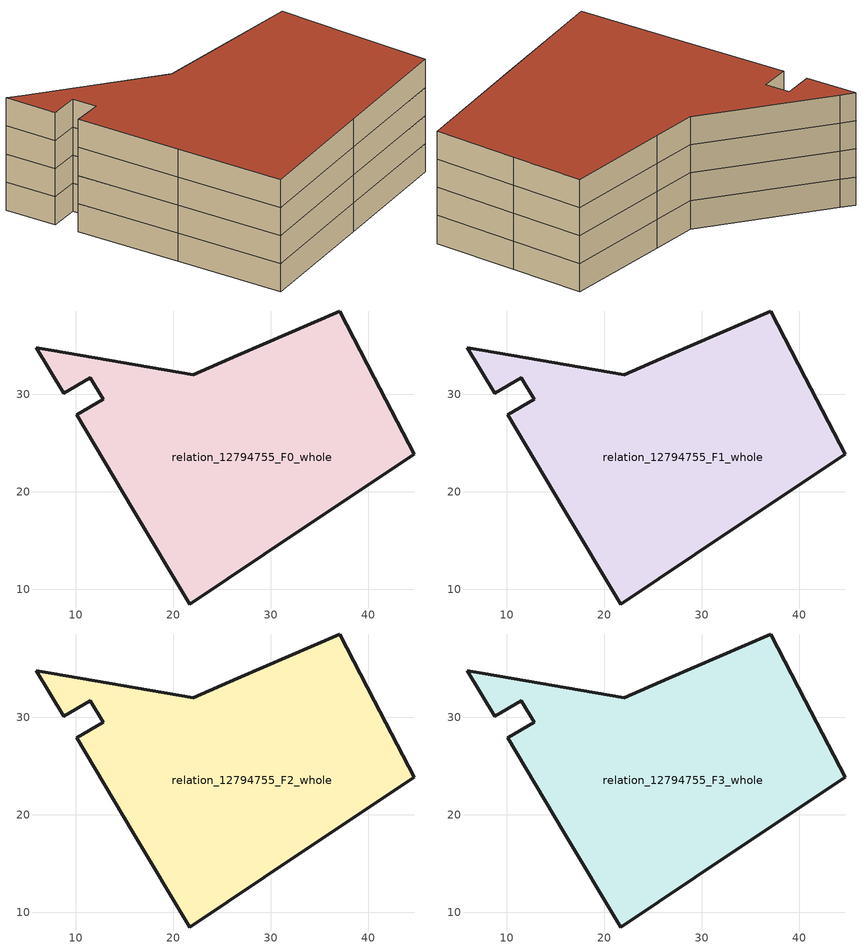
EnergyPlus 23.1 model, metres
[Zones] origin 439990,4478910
relation_12794755_F0_whole
 floor ground (EU_floor_Construction): 37.08,38.55 40.63,31.71 44.73,23.83 33.27,16.2 21.74,8.5 15.84,18.34 10.12,27.88 12.82,29.48 11.5,31.71 8.79,30.1 5.98,34.8 7.51,34.54 22.1,32.03 26.65,33.99 z0
 wall outside (EU_wall_Construction): 33.27,16.2 44.73,23.83 40.63,31.71 37.08,38.55 26.65,33.99 22.1,32.03 7.51,34.54 5.98,34.8 8.79,30.1 11.5,31.71 12.82,29.48 10.12,27.88 15.84,18.34 21.74,8.5 33.27,16.2 z0:3
relation_12794755_F1_whole
 floor to relation_12794755_F0_whole (EU_floor_Construction): 37.08,38.55 40.63,31.71 44.73,23.83 33.27,16.2 21.74,8.5 15.84,18.34 10.12,27.88 12.82,29.48 11.5,31.71 8.79,30.1 5.98,34.8 7.51,34.54 22.1,32.03 26.65,33.99 z3
 wall outside (EU_wall_Construction): 33.27,16.2 44.73,23.83 40.63,31.71 37.08,38.55 26.65,33.99 22.1,32.03 7.51,34.54 5.98,34.8 8.79,30.1 11.5,31.71 12.82,29.48 10.12,27.88 15.84,18.34 21.74,8.5 33.27,16.2 z3:6
relation_12794755_F2_whole
 floor to relation_12794755_F1_whole (EU_floor_Construction): 37.08,38.55 40.63,31.71 44.73,23.83 33.27,16.2 21.74,8.5 15.84,18.34 10.12,27.88 12.82,29.48 11.5,31.71 8.79,30.1 5.98,34.8 7.51,34.54 22.1,32.03 26.65,33.99 z6
 wall outside (EU_wall_Construction): 33.27,16.2 44.73,23.83 40.63,31.71 37.08,38.55 26.65,33.99 22.1,32.03 7.51,34.54 5.98,34.8 8.79,30.1 11.5,31.71 12.82,29.48 10.12,27.88 15.84,18.34 21.74,8.5 33.27,16.2 z6:9
relation_12794755_F3_whole
 floor to relation_12794755_F2_whole (EU_floor_Construction): 37.08,38.55 40.63,31.71 44.73,23.83 33.27,16.2 21.74,8.5 15.84,18.34 10.12,27.88 12.82,29.48 11.5,31.71 8.79,30.1 5.98,34.8 7.51,34.54 22.1,32.03 26.65,33.99 z9
 wall outside (EU_wall_Construction): 33.27,16.2 44.73,23.83 40.63,31.71 37.08,38.55 26.65,33.99 22.1,32.03 7.51,34.54 5.98,34.8 8.79,30.1 11.5,31.71 12.82,29.48 10.12,27.88 15.84,18.34 21.74,8.5 33.27,16.2 z9:12
 roof outside (EU_roof_Construction): 33.27,16.2 44.73,23.83 40.63,31.71 37.08,38.55 26.65,33.99 22.1,32.03 7.51,34.54 5.98,34.8 8.79,30.1 11.5,31.71 12.82,29.48 10.12,27.88 15.84,18.34 21.74,8.5 z12
[Building]
EU S2 Campaign: North Axis=0; Terrain=City; Solar Distribution=FullExterior
[Site:Location]
Madrid: Latitude=40.5; Longitude=-3.5; Time Zone=1; Elevation=609
[SizingPeriod:WeatherFileDays]
AnnualSizingPeriod: Begin Month=1; Begin Day of Month=1; End Month=12; End Day of Month=31; Day of Week for Start Day=Monday; Use Weather File Daylight Saving Period=No; Use Weather File Rain and Snow Indicators=No
[MATERIAL]
EU_InternalMass_Material: Roughness=MediumRough; Thickness=0.1; Conductivity=1; Density=1800; Specific Heat=900; Thermal Absorptance=0.9; Solar Absorptance=0.7; Visible Absorptance=0.7
[MATERIAL:NOMASS] Roughness=MediumRough; Thermal Absorptance=0.9; Solar Absorptance=0.7; Visible Absorptance=0.7
Name | Thermal Resistance
EU_wall_NoMass | 0.459673
EU_roof_NoMass | 0.495815
EU_floor_NoMass | 0.788942
[CONSTRUCTION]
EU_wall_Construction: EU_wall_NoMass
EU_roof_Construction: EU_roof_NoMass
EU_floor_Construction: EU_floor_NoMass
EU_InternalMass_Construction: EU_InternalMass_Material
[ZONE] Type=1; Multiplier=1; Ceiling Height=autocalculate; Volume=1754.2; Floor Area=autocalculate; Part of Total Floor Area=Yes
relation_12794755_F0_whole; relation_12794755_F1_whole; relation_12794755_F2_whole; relation_12794755_F3_whole
[INTERNALMASS] Construction=EU_InternalMass_Construction; Surface Area=564.897
Name | Zone or ZoneList
relation_12794755_F0_whole_EU_InternalMass | relation_12794755_F0_whole
relation_12794755_F1_whole_EU_InternalMass | relation_12794755_F1_whole
relation_12794755_F2_whole_EU_InternalMass | relation_12794755_F2_whole
relation_12794755_F3_whole_EU_InternalMass | relation_12794755_F3_whole
[OTHEREQUIPMENT] Fuel Type=Electricity; Design Level Calculation Method=Watts/Area; Power per Zone Floor Area=1; Fraction Latent=0; Fraction Radiant=0; Fraction Lost=0; Carbon Dioxide Generation Rate=0; EndUse Subcategory=EU_Step8_InternalGains
Name | Zone or ZoneList or Space or SpaceList | Schedule
EU_Step8_InternalGain_relation_12794755_F0_whole_f000 | relation_12794755_F0_whole | EU_Step8_GainSchedule_relation_12794755_F0_whole_f000
EU_Step8_InternalGain_relation_12794755_F1_whole_f000 | relation_12794755_F1_whole | EU_Step8_GainSchedule_relation_12794755_F1_whole_f000
EU_Step8_InternalGain_relation_12794755_F2_whole_f000 | relation_12794755_F2_whole | EU_Step8_GainSchedule_relation_12794755_F2_whole_f000
EU_Step8_InternalGain_relation_12794755_F3_whole_f000 | relation_12794755_F3_whole | EU_Step8_GainSchedule_relation_12794755_F3_whole_f000
[ZONEVENTILATION:DESIGNFLOWRATE] Schedule=EU_AlwaysOn; Design Flow Rate Calculation Method=AirChanges/Hour; Air Changes per Hour=0.719161; Ventilation Type=Natural; Fan Pressure Rise=0; Fan Total Efficiency=1; Constant Term Coefficient=1; Temperature Term Coefficient=0; Velocity Term Coefficient=0; Velocity Squared Term Coefficient=0; Minimum Indoor Temperature=-100; Maximum Indoor Temperature=100; Delta Temperature=-100; Minimum Outdoor Temperature=-100; Maximum Outdoor Temperature=100; Maximum Wind Speed=40
Name | Zone or ZoneList or Space or SpaceList
EU_ConstantAir_relation_12794755_F0_whole | relation_12794755_F0_whole
EU_ConstantAir_relation_12794755_F1_whole | relation_12794755_F1_whole
EU_ConstantAir_relation_12794755_F2_whole | relation_12794755_F2_whole
EU_ConstantAir_relation_12794755_F3_whole | relation_12794755_F3_whole
[HVACTEMPLATE:THERMOSTAT] Constant Heating Setpoint=20; Constant Cooling Setpoint=50
EU_HeatOnly_relation_12794755_F0_whole; EU_HeatOnly_relation_12794755_F1_whole; EU_HeatOnly_relation_12794755_F2_whole; EU_HeatOnly_relation_12794755_F3_whole
[HVACTEMPLATE:ZONE:IDEALLOADSAIRSYSTEM] System Availability Schedule=EU_AlwaysOn; Maximum Heating Supply Air Temperature=50; Minimum Cooling Supply Air Temperature=13; Maximum Heating Supply Air Humidity Ratio=0.0156; Minimum Cooling Supply Air Humidity Ratio=0.0077; Heating Limit=NoLimit; Cooling Limit=NoLimit; Heating Availability Schedule=EU_AlwaysOn; Cooling Availability Schedule=EU_CoolingOff; Dehumidification Control Type=ConstantSensibleHeatRatio; Cooling Sensible Heat Ratio=0.7; Dehumidification Setpoint=60; Humidification Control Type=None; Humidification Setpoint=30; Outdoor Air Method=None; Outdoor Air Flow Rate per Person=0.00944; Outdoor Air Flow Rate per Zone Floor Area=0; Outdoor Air Flow Rate per Zone=0; Demand Controlled Ventilation Type=None; Outdoor Air Economizer Type=NoEconomizer; Heat Recovery Type=None; Sensible Heat Recovery Effectiveness=0.7; Latent Heat Recovery Effectiveness=0.65
Name | Template Thermostat
relation_12794755_F0_whole | EU_HeatOnly_relation_12794755_F0_whole
relation_12794755_F1_whole | EU_HeatOnly_relation_12794755_F1_whole
relation_12794755_F2_whole | EU_HeatOnly_relation_12794755_F2_whole
relation_12794755_F3_whole | EU_HeatOnly_relation_12794755_F3_whole
[SIZING:ZONE] Zone Cooling Design Supply Air Temperature Input Method=SupplyAirTemperature; Zone Cooling Design Supply Air Temperature=13; Zone Heating Design Supply Air Temperature Input Method=SupplyAirTemperature; Zone Heating Design Supply Air Temperature=50; Zone Cooling Design Supply Air Humidity Ratio=0.008; Zone Heating Design Supply Air Humidity Ratio=0.008; Cooling Design Air Flow Method=DesignDay; Cooling Design Air Flow Rate=0; Cooling Minimum Air Flow per Zone Floor Area=0.000762; Cooling Minimum Air Flow=0; Cooling Minimum Air Flow Fraction=0.2; Heating Design Air Flow Method=DesignDay; Heating Design Air Flow Rate=0; Heating Maximum Air Flow per Zone Floor Area=0.002032; Heating Maximum Air Flow=0.141576; Heating Maximum Air Flow Fraction=0.3; Account for Dedicated Outdoor Air System=No; Dedicated Outdoor Air System Control Strategy=NeutralSupplyAir; Dedicated Outdoor Air Low Setpoint Temperature for Design=autosize; Dedicated Outdoor Air High Setpoint Temperature for Design=autosize; Zone Load Sizing Method=Sensible Load Only No Latent Load; Zone Latent Cooling Design Supply Air Humidity Ratio Input Method=HumidityRatioDifference; Zone Cooling Design Supply Air Humidity Ratio Difference=0.005; Zone Latent Heating Design Supply Air Humidity Ratio Input Method=HumidityRatioDifference; Zone Humidification Design Supply Air Humidity Ratio Difference=0.005
relation_12794755_F0_whole; relation_12794755_F1_whole; relation_12794755_F2_whole; relation_12794755_F3_whole
[SCHEDULE:CONSTANT]
Name | Hourly Value
EU_AlwaysOn | 1
EU_CoolingOff | 0
[SCHEDULE:FILE] Column Number=1; Rows to Skip at Top=0; Number of Hours of Data=8760; Column Separator=Comma; Interpolate to Timestep=No; Minutes per Item=60; Adjust Schedule for Daylight Savings=Yes
Name | File
EU_Step8_GainSchedule_relation_12794755_F0_whole_f000 | C:\Users\o_iseri\Desktop\OpenUBEM\openubem\outputs\eu_evidence\EU-04\s3\s3_campaign\ES-MAD-BERRUGUETE\relation_12794755\relation_12794755_F0_whole_f000_gain.csv
EU_Step8_GainSchedule_relation_12794755_F1_whole_f000 | C:\Users\o_iseri\Desktop\OpenUBEM\openubem\outputs\eu_evidence\EU-04\s3\s3_campaign\ES-MAD-BERRUGUETE\relation_12794755\relation_12794755_F1_whole_f000_gain.csv
EU_Step8_GainSchedule_relation_12794755_F2_whole_f000 | C:\Users\o_iseri\Desktop\OpenUBEM\openubem\outputs\eu_evidence\EU-04\s3\s3_campaign\ES-MAD-BERRUGUETE\relation_12794755\relation_12794755_F2_whole_f000_gain.csv
EU_Step8_GainSchedule_relation_12794755_F3_whole_f000 | C:\Users\o_iseri\Desktop\OpenUBEM\openubem\outputs\eu_evidence\EU-04\s3\s3_campaign\ES-MAD-BERRUGUETE\relation_12794755\relation_12794755_F3_whole_f000_gain.csv
